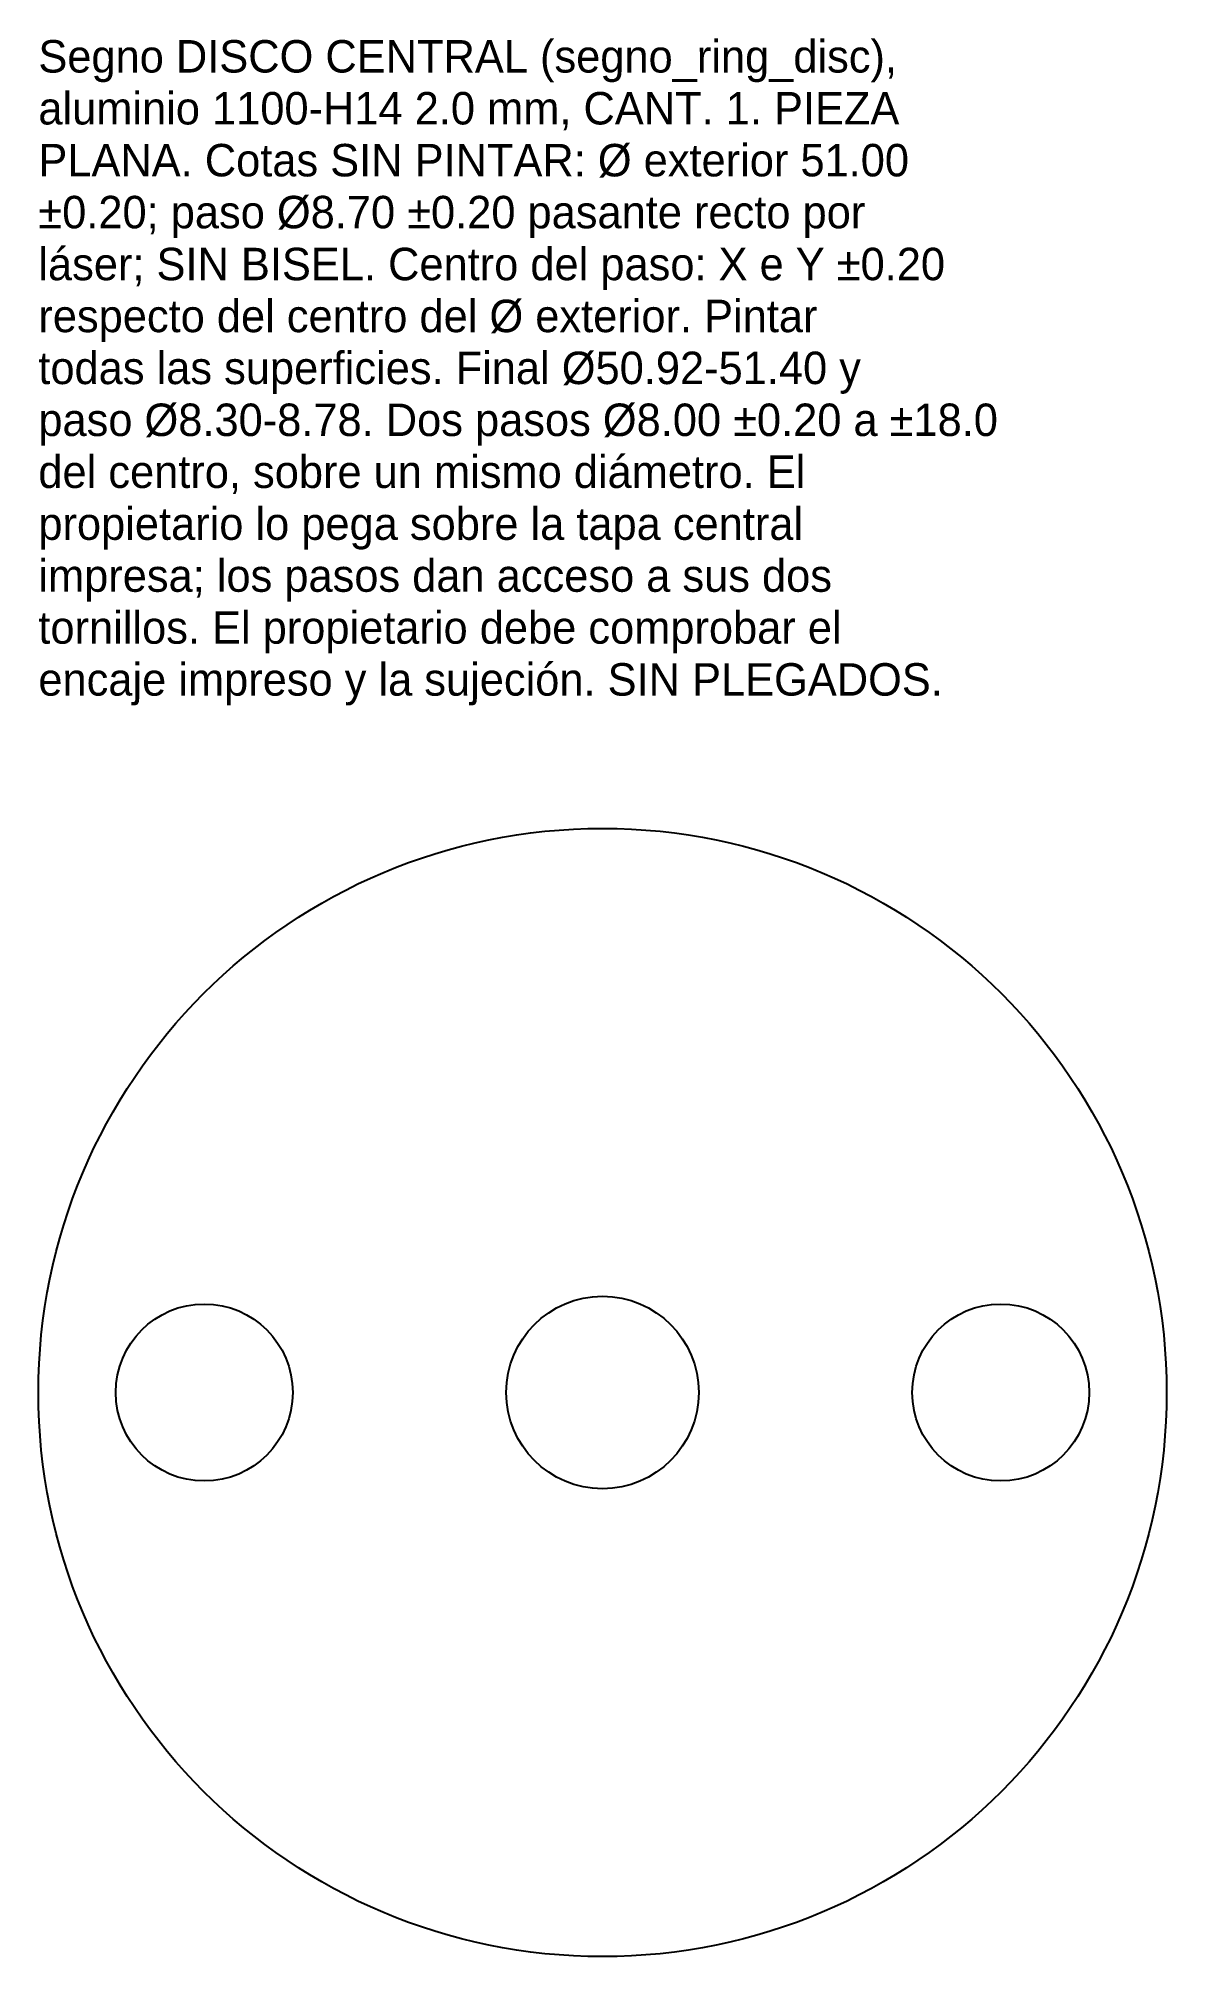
# Model space of a CAD drawing. Header units: millimetres. Extents: x -25.5 to 25.5, y -25.5 to 61.2.
import ezdxf

# ---------------------------------------------------------------- set-up
doc = ezdxf.new("R2010")
doc.units = ezdxf.units.MM
doc.layers.add('CUT', color=7, linetype='Continuous')
doc.layers.add('NOTE', color=8, linetype='Continuous')

msp = doc.modelspace()

# ---------------------------------------------------------------- linework, layer by layer
at = {"layer": 'CUT'}
for centre, radius in [((0, 0), 25.5), ((0, 0), 4.35), ((-18, 0), 4), ((18, 0), 4)]:
    msp.add_circle(centre, radius, dxfattribs=at)

# ---------------------------------------------------------------- texts
at = {"layer": 'NOTE'}
for s, p in [('Segno DISCO CENTRAL (segno_ring_disc),', (-25.5, 59.665)), ('aluminio 1100-H14 2.0 mm, CANT. 1. PIEZA', (-25.5, 57.318)), ('PLANA. Cotas SIN PINTAR: Ø exterior 51.00', (-25.5, 54.971)), ('±0.20; paso Ø8.70 ±0.20 pasante recto por', (-25.5, 52.624)), ('láser; SIN BISEL. Centro del paso: X e Y ±0.20', (-25.5, 50.277)), ('respecto del centro del Ø exterior. Pintar', (-25.5, 47.929)), ('todas las superficies. Final Ø50.92-51.40 y', (-25.5, 45.582)), ('paso Ø8.30-8.78. Dos pasos Ø8.00 ±0.20 a ±18.0', (-25.5, 43.235)), ('del centro, sobre un mismo diámetro. El', (-25.5, 40.888)), ('propietario lo pega sobre la tapa central', (-25.5, 38.541)), ('impresa; los pasos dan acceso a sus dos', (-25.5, 36.194)), ('tornillos. El propietario debe comprobar el', (-25.5, 33.847)), ('encaje impreso y la sujeción. SIN PLEGADOS.', (-25.5, 31.5))]:
    msp.add_text(s, height=1.46692, dxfattribs=at).set_placement(p)

doc.saveas('drawing.dxf')
